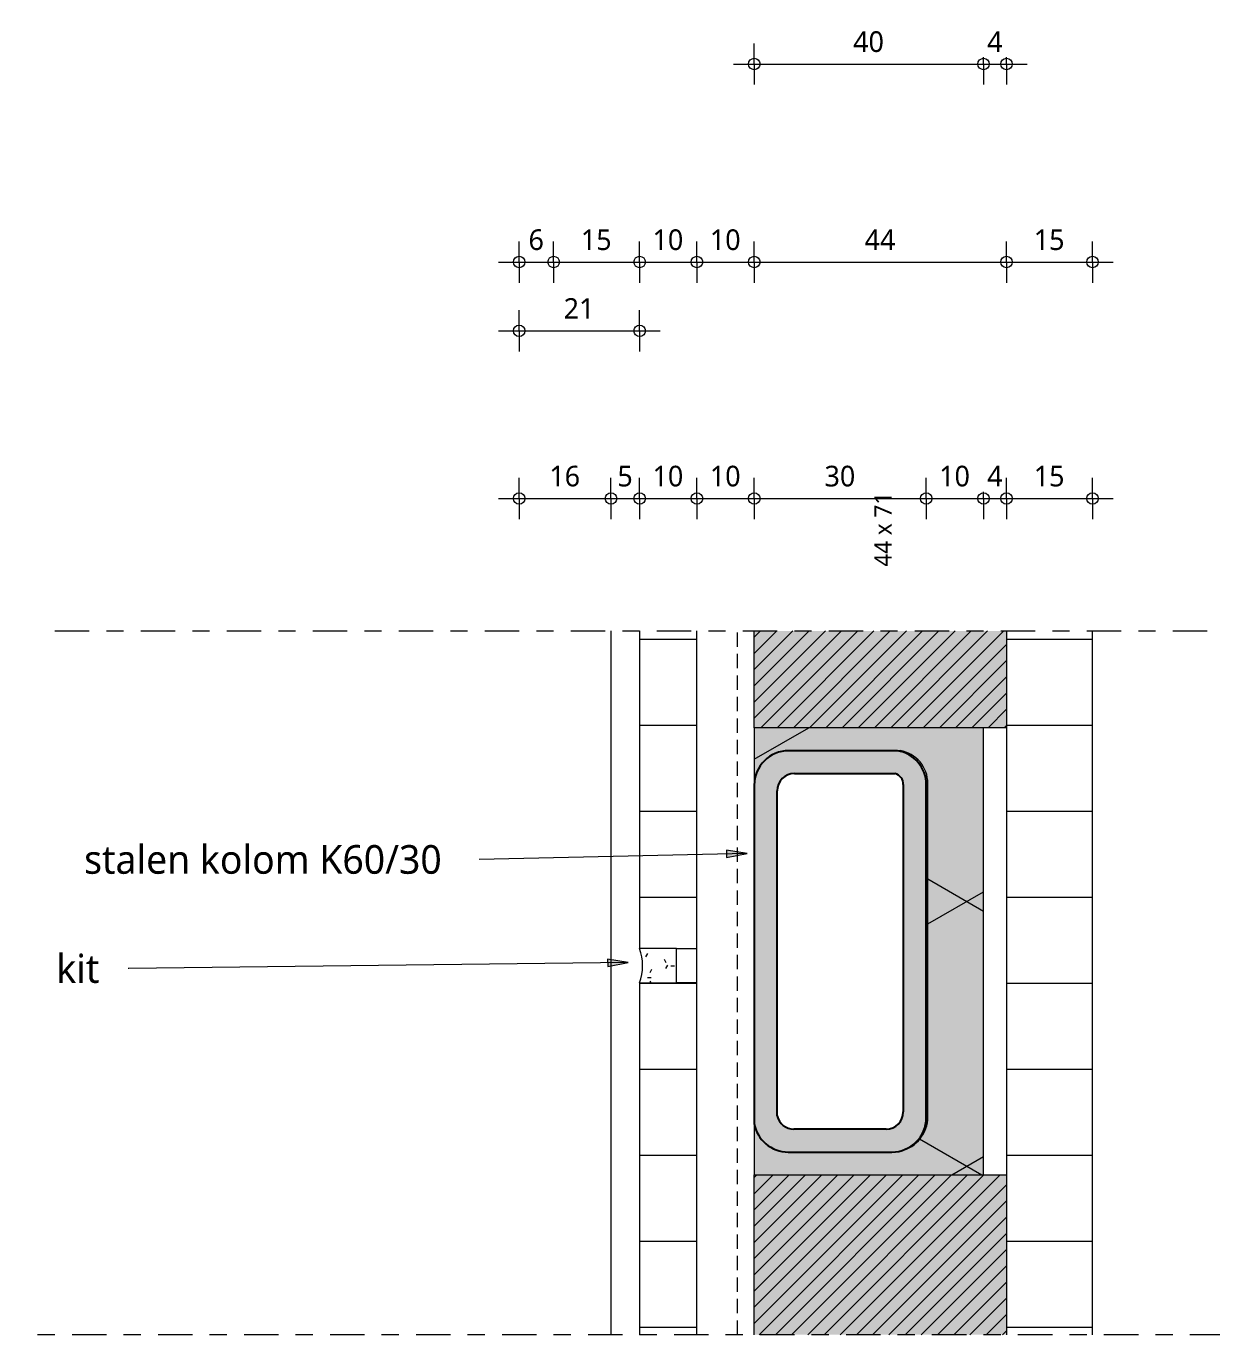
# Model space of a CAD drawing. Header units: millimetres. Extents: x 2457 to 4349, y 3067 to 7524.
# Drawn here: x 2555.9 to 2762.8, y 5143.7 to 5371.9 of the extents above; entities that cross this region are included whole.
import ezdxf

# ---------------------------------------------------------------- set-up
doc = ezdxf.new("R2010")
doc.units = ezdxf.units.MM
doc.linetypes.add('MV_center', pattern=[15, 6, -3, 3, -3])
doc.linetypes.add('MV_hidden', pattern=[3.75, 2.5, -1.25])
for name, color, linetype, lineweight in [('A-ANNO-DIMS', 211, 'Continuous', 13), ('A-ANNO-DIMS-2', 211, 'Continuous', 13), ('A-ANNO-NOTE', 131, 'Continuous', 18), ('A-DETL', 90, 'Continuous', 13), ('A-DETL-GENF', 92, 'Continuous', 18), ('A-DETL-MEDM', 33, 'Continuous', 25), ('G-ANNO-TEXT', 231, 'Continuous', 13)]:
    doc.layers.add(name, color=color, linetype=linetype, lineweight=lineweight)
doc.styles.add('Segoe UI', font='segoeui.ttf', dxfattribs={"height": 3})
doc.styles.add('Segoe UI_1', font='segoeui.ttf', dxfattribs={"height": 3.6})
doc.styles.add('Segoe UI_3', font='segoeui.ttf', dxfattribs={"height": 5})
doc.dimstyles.new('1_8_mm', dxfattribs={"dimscale": 304.8, "dimtxt": 3.77051, "dimasz": 0.006562, "dimexe": 0.011811, "dimexo": 0.0625, "dimgap": 0.003281, "dimtad": 1, "dimdec": 0, "dimzin": 0, "dimdsep": 46, "dimtxsty": 'Segoe UI_1', "dimblk1": 'DOTBLANK', "dimblk2": 'DOTBLANK', "dimsah": 1, "dimcen": 0.09, "dimdle": 0.011811, "dimazin": 0, "dimtfac": 1, "dimtdec": 4, "dimtix": 1, "dimtmove": 0, "dimatfit": 3, "dimfxl": 0.011811, "dimfxlon": 1, "dimtvp": 1, "dimtfill": 1, "dimtolj": 1, "dimtzin": 0, "dimarcsym": 2})
doc.dimstyles.new('1_8_mm_3', dxfattribs={"dimscale": 304.8, "dimtxt": 3.77051, "dimasz": 0.006562, "dimexe": 0.011811, "dimexo": 0.0625, "dimgap": 0.003281, "dimtad": 1, "dimdec": 0, "dimzin": 0, "dimdsep": 46, "dimtxsty": 'Segoe UI_1', "dimblk1": 'DOTBLANK', "dimblk2": 'DOTBLANK', "dimsah": 1, "dimcen": 0.09, "dimdle": 0.011811, "dimazin": 0, "dimtfac": 1, "dimtdec": 4, "dimtix": 1, "dimtmove": 0, "dimatfit": 3, "dimfxl": 0.011811, "dimfxlon": 1, "dimtvp": 1, "dimtfill": 1, "dimtolj": 1, "dimtzin": 0, "dimarcsym": 2})
pattern_1 = [(90, (0, 0), (-15, 9e-16), [])]

# ---------------------------------------------------------------- blocks, each defined once
blk = doc.blocks.new('00 plaatmateriaal1 - d_15 mm-3252142-Details Strandbaak Strandhuis 2_0')
at = {"layer": 'A-DETL-GENF', "lineweight": 13}
h = blk.add_hatch(dxfattribs=at)
h.set_pattern_fill('FP_2', color=256, style=0, pattern_type=2)
h.set_pattern_definition(pattern_1)
h.paths.add_polyline_path([(13.62, -15), (136.38, -15), (136.38, 0), (13.62, 0)])
at = {"layer": 'A-DETL-MEDM', "lineweight": 18}
for p, q in [((119.5, 0), (41.5, 0)), ((13.62, -15), (136.38, -15))]:
    blk.add_line(p, q, dxfattribs=at)
blk = doc.blocks.new('00 plaatmateriaal1 - d_10 mm-3252143-Details Strandbaak Strandhuis 2_0')
at = {"layer": 'A-DETL-GENF', "lineweight": 13}
h = blk.add_hatch(dxfattribs=at)
h.set_pattern_fill('FP_1', color=256, style=0, pattern_type=2)
h.set_pattern_definition([(270, (0, 0), (-15, -9e-16), [])])
h.paths.add_polyline_path([(13.62, 10), (13.62, 0), (75, 0), (75, 10), (56.4, 10)])
at = {"layer": 'A-DETL-MEDM', "lineweight": 18}
for p, q in [((75, 10), (13.62, 10)), ((75, 0), (75, 3.55)), ((13.62, 0), (75, 0))]:
    blk.add_line(p, q, dxfattribs=at)
blk = doc.blocks.new('42_isolatie - Type 1-3252141-Details Strandbaak Strandhuis 2_0')
at = {"layer": 'A-DETL-GENF'}
blk.add_hatch(color=256, dxfattribs=at).paths.add_polyline_path([(108.78, -16.8), (108.78, -0.8), (30.78, -0.8), (30.78, -40.8), (40.78, -40.8), (39.23, -40.6), (37.78, -40), (36.54, -39.04), (35.58, -37.8), (34.98, -36.35), (34.78, -34.8), (34.78, -15.36), (35.17, -14.04), (35.86, -12.84), (36.82, -11.85), (37.89, -11.14), (39.16, -10.68), (40.5, -10.52), (98.64, -10.52), (100.23, -10.73), (101.78, -11.4), (103.02, -12.37), (103.97, -13.63), (104.57, -15.11), (104.78, -16.8), (104.78, -34.88), (104.61, -36.29), (104.12, -37.6), (103.36, -38.76), (102.33, -39.72), (101.12, -40.41), (99.78, -40.8), (108.78, -40.8), (108.78, -17.02)])
at = {"layer": 'A-DETL-GENF', "lineweight": 13}
h = blk.add_hatch(dxfattribs=at)
h.set_pattern_fill('FP_7', color=256, style=0, pattern_type=2)
h.set_pattern_definition([(300, (0, 0), (-34.641, -20), []), (240, (0, 0), (-34.641, 20), [])])
h.paths.add_polyline_path([(108.78, -16.8), (108.78, -0.8), (30.78, -0.8), (30.78, -40.8), (40.78, -40.8), (39.23, -40.6), (37.78, -40), (36.54, -39.04), (35.58, -37.8), (34.98, -36.35), (34.78, -34.8), (34.78, -15.36), (35.17, -14.04), (35.86, -12.84), (36.82, -11.85), (37.89, -11.14), (39.16, -10.68), (40.5, -10.52), (98.64, -10.52), (100.23, -10.73), (101.78, -11.4), (103.02, -12.37), (103.97, -13.63), (104.57, -15.11), (104.78, -16.8), (104.78, -34.88), (104.61, -36.29), (104.12, -37.6), (103.36, -38.76), (102.33, -39.72), (101.12, -40.41), (99.78, -40.8), (108.78, -40.8), (108.78, -17.02)])
at = {"layer": 'A-DETL-GENF'}
for p, q in [((108.78, -0.8), (30.78, -0.8)), ((108.78, -0.8), (30.78, -0.8)), ((30.78, -40.8), (40.78, -40.8)), ((30.78, -40.8), (40.78, -40.8)), ((99.78, -40.8), (108.78, -40.8)), ((99.78, -40.8), (108.78, -40.8))]:
    blk.add_line(p, q, dxfattribs=at)
blk = doc.blocks.new('00 plaatmateriaal1 - d_10 mm-3252145-Details Strandbaak Strandhuis 2_0')
at = {"layer": 'A-DETL-GENF', "lineweight": 13}
h = blk.add_hatch(dxfattribs=at)
h.set_pattern_fill('FP_2', color=256, style=0, pattern_type=2)
h.set_pattern_definition(pattern_1)
h.paths.add_polyline_path([(75, -9.53), (75, 0), (19.62, 0), (19.62, -10), (75, -10)])
at = {"layer": 'A-DETL-MEDM', "lineweight": 18}
for p, q in [((75, 0), (19.62, 0)), ((75, -3.55), (75, 0)), ((19.62, -10), (75, -10))]:
    blk.add_line(p, q, dxfattribs=at)
blk = doc.blocks.new('00 hout_rechthoekig_sls - Vuren 44x71-V46-Details Strandbaak Strandhuis 2_0')
at = {"layer": 'A-DETL-GENF', "lineweight": 13}
blk.add_hatch(color=256, dxfattribs=at).paths.add_polyline_path([(71, 0), (54.12, 0), (54.12, -44), (71, -44), (71, -37.03)])
at = {"layer": 'A-DETL-MEDM', "lineweight": 13}
h = blk.add_hatch(dxfattribs=at)
h.set_pattern_fill('FP_54', color=256, style=0, pattern_type=2)
h.set_pattern_definition([(135, (5320.56, -2726.946), (-1.41421356, -1.41421356), [])])
h.paths.add_polyline_path([(71, 0), (54.12, 0), (54.12, -44), (71, -44), (71, -37.03)])
at = {"layer": 'A-DETL-MEDM', "lineweight": 18}
for p, q in [((54.12, 0), (71, 0)), ((71, 0), (71, -44)), ((71, 0), (71, -44)), ((71, 0), (71, -44)), ((71, -44), (54.12, -44)), ((71, -44), (54.12, -44))]:
    blk.add_line(p, q, dxfattribs=at)
blk = doc.blocks.new('00 hout_rechthoekig_sls - Vuren 44x71-V47-Details Strandbaak Strandhuis 2_0')
at = {"layer": 'A-DETL-GENF', "lineweight": 13}
blk.add_hatch(color=256, dxfattribs=at).paths.add_polyline_path([(27.88, -44), (27.88, 0), (0, 0), (0, -44), (5.1, -44)])
at = {"layer": 'A-DETL-MEDM', "lineweight": 13}
h = blk.add_hatch(dxfattribs=at)
h.set_pattern_fill('FP_55', color=256, style=0, pattern_type=2)
h.set_pattern_definition([(135, (5171.56, -2726.946), (-1.41421356, -1.41421356), [])])
h.paths.add_polyline_path([(27.88, -44), (27.88, 0), (0, 0), (0, -44), (5.1, -44)])
at = {"layer": 'A-DETL-MEDM', "lineweight": 18}
for p, q in [((0, 0), (27.88, 0)), ((0, -44), (0, 0)), ((27.88, -44), (0, -44)), ((27.88, -44), (0, -44))]:
    blk.add_line(p, q, dxfattribs=at)
blk = doc.blocks.new('NLRS_00_DI_maskeer - Type 1-V48-Details Strandbaak Strandhuis 2_0')
at = {"layer": 'A-DETL-GENF', "linetype": 'MV_center'}
blk.add_line((-100, 0), (179, 0), dxfattribs=at)
blk = doc.blocks.new('NLRS_00_DI_maskeer - Type 1-V49-Details Strandbaak Strandhuis 2_0')
at = {"layer": 'A-DETL-GENF', "linetype": 'MV_center'}
blk.add_line((184, 0), (-100, 0), dxfattribs=at)
blk = doc.blocks.new('DIMBLOCK259-Details Strandbaak Strandhuis 2_0')
at = {"layer": 'A-ANNO-DIMS-2'}
for p, q in [((2641.95, 5330.78), (2641.95, 5334.38)), ((2647.95, 5330.78), (2647.95, 5334.38)), ((2638.35, 5330.78), (2647.95, 5330.78)), ((2641.95, 5330.78), (2641.95, 5327.18)), ((2647.95, 5330.78), (2647.95, 5327.18))]:
    blk.add_line(p, q, dxfattribs=at)
for centre in [(2641.95, 5330.78), (2647.95, 5330.78)]:
    blk.add_circle(centre, 1, dxfattribs=at)
at = {"layer": 'A-ANNO-DIMS-2', "color": 0, "insert": (2643.57, 5336.48), "char_height": 3.6, "width": 3.2906, "attachment_point": 1, "line_spacing_factor": 1.142579, "style": 'Segoe UI_1', "bg_fill": 3, "box_fill_scale": 1.25, "bg_fill_color": 9, "bg_fill_true_color": 13158600, "bg_fill_transparency": 0}
blk.add_mtext('6', dxfattribs=at)
blk = doc.blocks.new('_DotBlank')
at = {"color": 0, "linetype": 'ByBlock', "lineweight": -2}
blk.add_line((-0.5, 0), (-1, 0), dxfattribs=at)
blk.add_circle((0, 0), 0.5, dxfattribs=at)
blk = doc.blocks.new('DIMBLOCK260-Details Strandbaak Strandhuis 2_0')
at = {"layer": 'A-ANNO-DIMS-2'}
for p, q in [((2647.95, 5330.78), (2647.95, 5334.38)), ((2662.95, 5330.78), (2662.95, 5334.38)), ((2647.95, 5330.78), (2662.95, 5330.78)), ((2647.95, 5330.78), (2647.95, 5327.18)), ((2662.95, 5330.78), (2662.95, 5327.18))]:
    blk.add_line(p, q, dxfattribs=at)
for centre in [(2647.95, 5330.78), (2662.95, 5330.78)]:
    blk.add_circle(centre, 1, dxfattribs=at)
at = {"layer": 'A-ANNO-DIMS-2', "color": 0, "insert": (2652.7, 5336.48), "char_height": 3.6, "width": 6.5813, "attachment_point": 1, "line_spacing_factor": 1.142579, "style": 'Segoe UI_1', "bg_fill": 3, "box_fill_scale": 1.25, "bg_fill_color": 9, "bg_fill_true_color": 13158600, "bg_fill_transparency": 0}
blk.add_mtext('15', dxfattribs=at)
blk = doc.blocks.new('DIMBLOCK261-Details Strandbaak Strandhuis 2_0')
at = {"layer": 'A-ANNO-DIMS-2'}
for p, q in [((2662.95, 5330.78), (2662.95, 5334.38)), ((2672.95, 5330.78), (2672.95, 5334.38)), ((2662.95, 5330.78), (2672.95, 5330.78)), ((2662.95, 5330.78), (2662.95, 5327.18)), ((2672.95, 5330.78), (2672.95, 5327.18))]:
    blk.add_line(p, q, dxfattribs=at)
for centre in [(2662.95, 5330.78), (2672.95, 5330.78)]:
    blk.add_circle(centre, 1, dxfattribs=at)
at = {"layer": 'A-ANNO-DIMS-2', "color": 0, "insert": (2665.2, 5336.48), "char_height": 3.6, "width": 6.5813, "attachment_point": 1, "line_spacing_factor": 1.142579, "style": 'Segoe UI_1', "bg_fill": 3, "box_fill_scale": 1.25, "bg_fill_color": 9, "bg_fill_true_color": 13158600, "bg_fill_transparency": 0}
blk.add_mtext('10', dxfattribs=at)
blk = doc.blocks.new('DIMBLOCK262-Details Strandbaak Strandhuis 2_0')
at = {"layer": 'A-ANNO-DIMS-2'}
for p, q in [((2672.95, 5330.78), (2672.95, 5334.38)), ((2682.95, 5330.78), (2682.95, 5334.38)), ((2672.95, 5330.78), (2682.95, 5330.78)), ((2672.95, 5330.78), (2672.95, 5327.18)), ((2682.95, 5330.78), (2682.95, 5327.18))]:
    blk.add_line(p, q, dxfattribs=at)
for centre in [(2672.95, 5330.78), (2682.95, 5330.78)]:
    blk.add_circle(centre, 1, dxfattribs=at)
at = {"layer": 'A-ANNO-DIMS-2', "color": 0, "insert": (2675.2, 5336.48), "char_height": 3.6, "width": 6.5813, "attachment_point": 1, "line_spacing_factor": 1.142579, "style": 'Segoe UI_1', "bg_fill": 3, "box_fill_scale": 1.25, "bg_fill_color": 9, "bg_fill_true_color": 13158600, "bg_fill_transparency": 0}
blk.add_mtext('10', dxfattribs=at)
blk = doc.blocks.new('DIMBLOCK263-Details Strandbaak Strandhuis 2_0')
at = {"layer": 'A-ANNO-DIMS-2'}
for p, q in [((2682.95, 5330.78), (2682.95, 5334.38)), ((2726.95, 5330.78), (2726.95, 5334.38)), ((2682.95, 5330.78), (2726.95, 5330.78)), ((2682.95, 5330.78), (2682.95, 5327.18)), ((2726.95, 5330.78), (2726.95, 5327.18))]:
    blk.add_line(p, q, dxfattribs=at)
for centre in [(2682.95, 5330.78), (2726.95, 5330.78)]:
    blk.add_circle(centre, 1, dxfattribs=at)
at = {"layer": 'A-ANNO-DIMS-2', "color": 0, "insert": (2702.2, 5336.48), "char_height": 3.6, "width": 6.5813, "attachment_point": 1, "line_spacing_factor": 1.142579, "style": 'Segoe UI_1', "bg_fill": 3, "box_fill_scale": 1.25, "bg_fill_color": 9, "bg_fill_true_color": 13158600, "bg_fill_transparency": 0}
blk.add_mtext('44', dxfattribs=at)
blk = doc.blocks.new('DIMBLOCK264-Details Strandbaak Strandhuis 2_0')
at = {"layer": 'A-ANNO-DIMS-2'}
for p, q in [((2726.95, 5330.78), (2726.95, 5334.38)), ((2741.95, 5330.78), (2741.95, 5334.38)), ((2726.95, 5330.78), (2745.55, 5330.78)), ((2726.95, 5330.78), (2726.95, 5327.18)), ((2741.95, 5330.78), (2741.95, 5327.18))]:
    blk.add_line(p, q, dxfattribs=at)
for centre in [(2726.95, 5330.78), (2741.95, 5330.78)]:
    blk.add_circle(centre, 1, dxfattribs=at)
at = {"layer": 'A-ANNO-DIMS-2', "color": 0, "insert": (2731.7, 5336.48), "char_height": 3.6, "width": 6.5813, "attachment_point": 1, "line_spacing_factor": 1.142579, "style": 'Segoe UI_1', "bg_fill": 3, "box_fill_scale": 1.25, "bg_fill_color": 9, "bg_fill_true_color": 13158600, "bg_fill_transparency": 0}
blk.add_mtext('15', dxfattribs=at)
blk = doc.blocks.new('DIMBLOCK266-Details Strandbaak Strandhuis 2_0')
at = {"layer": 'A-ANNO-DIMS-2'}
for p, q in [((2641.95, 5318.78), (2641.95, 5322.38)), ((2662.95, 5318.78), (2662.95, 5322.38)), ((2638.35, 5318.78), (2666.55, 5318.78)), ((2641.95, 5318.78), (2641.95, 5315.18)), ((2662.95, 5318.78), (2662.95, 5315.18))]:
    blk.add_line(p, q, dxfattribs=at)
for centre in [(2641.95, 5318.78), (2662.95, 5318.78)]:
    blk.add_circle(centre, 1, dxfattribs=at)
at = {"layer": 'A-ANNO-DIMS-2', "color": 0, "insert": (2649.7, 5324.48), "char_height": 3.6, "width": 6.5813, "attachment_point": 1, "line_spacing_factor": 1.142579, "style": 'Segoe UI_1', "bg_fill": 3, "box_fill_scale": 1.25, "bg_fill_color": 9, "bg_fill_true_color": 13158600, "bg_fill_transparency": 0}
blk.add_mtext('21', dxfattribs=at)
blk = doc.blocks.new('DIMBLOCK280-Details Strandbaak Strandhuis 2_0')
at = {"layer": 'A-ANNO-DIMS-2'}
for p, q in [((2641.95, 5289.55), (2641.95, 5293.15)), ((2657.95, 5289.55), (2657.95, 5293.15)), ((2638.35, 5289.55), (2657.95, 5289.55)), ((2641.95, 5289.55), (2641.95, 5285.95)), ((2657.95, 5289.55), (2657.95, 5285.95))]:
    blk.add_line(p, q, dxfattribs=at)
for centre in [(2641.95, 5289.55), (2657.95, 5289.55)]:
    blk.add_circle(centre, 1, dxfattribs=at)
at = {"layer": 'A-ANNO-DIMS-2', "color": 0, "insert": (2647.2, 5295.25), "char_height": 3.6, "width": 6.5813, "attachment_point": 1, "line_spacing_factor": 1.142579, "style": 'Segoe UI_1', "bg_fill": 3, "box_fill_scale": 1.25, "bg_fill_color": 9, "bg_fill_true_color": 13158600, "bg_fill_transparency": 0}
blk.add_mtext('16', dxfattribs=at)
blk = doc.blocks.new('DIMBLOCK281-Details Strandbaak Strandhuis 2_0')
at = {"layer": 'A-ANNO-DIMS-2'}
for p, q in [((2657.95, 5289.55), (2657.95, 5293.15)), ((2662.95, 5289.55), (2662.95, 5293.15)), ((2657.95, 5289.55), (2662.95, 5289.55)), ((2657.95, 5289.55), (2657.95, 5285.95)), ((2662.95, 5289.55), (2662.95, 5285.95))]:
    blk.add_line(p, q, dxfattribs=at)
for centre in [(2657.95, 5289.55), (2662.95, 5289.55)]:
    blk.add_circle(centre, 1, dxfattribs=at)
at = {"layer": 'A-ANNO-DIMS-2', "color": 0, "insert": (2659.07, 5295.25), "char_height": 3.6, "width": 3.2906, "attachment_point": 1, "line_spacing_factor": 1.142579, "style": 'Segoe UI_1', "bg_fill": 3, "box_fill_scale": 1.25, "bg_fill_color": 9, "bg_fill_true_color": 13158600, "bg_fill_transparency": 0}
blk.add_mtext('5', dxfattribs=at)
blk = doc.blocks.new('DIMBLOCK282-Details Strandbaak Strandhuis 2_0')
at = {"layer": 'A-ANNO-DIMS-2'}
for p, q in [((2662.95, 5289.55), (2662.95, 5293.15)), ((2672.95, 5289.55), (2672.95, 5293.15)), ((2662.95, 5289.55), (2672.95, 5289.55)), ((2662.95, 5289.55), (2662.95, 5285.95)), ((2672.95, 5289.55), (2672.95, 5285.95))]:
    blk.add_line(p, q, dxfattribs=at)
for centre in [(2662.95, 5289.55), (2672.95, 5289.55)]:
    blk.add_circle(centre, 1, dxfattribs=at)
at = {"layer": 'A-ANNO-DIMS-2', "color": 0, "insert": (2665.2, 5295.25), "char_height": 3.6, "width": 6.5813, "attachment_point": 1, "line_spacing_factor": 1.142579, "style": 'Segoe UI_1', "bg_fill": 3, "box_fill_scale": 1.25, "bg_fill_color": 9, "bg_fill_true_color": 13158600, "bg_fill_transparency": 0}
blk.add_mtext('10', dxfattribs=at)
blk = doc.blocks.new('DIMBLOCK283-Details Strandbaak Strandhuis 2_0')
at = {"layer": 'A-ANNO-DIMS-2'}
for p, q in [((2672.95, 5289.55), (2672.95, 5293.15)), ((2682.95, 5289.55), (2682.95, 5293.15)), ((2672.95, 5289.55), (2682.95, 5289.55)), ((2672.95, 5289.55), (2672.95, 5285.95)), ((2682.95, 5289.55), (2682.95, 5285.95))]:
    blk.add_line(p, q, dxfattribs=at)
for centre in [(2672.95, 5289.55), (2682.95, 5289.55)]:
    blk.add_circle(centre, 1, dxfattribs=at)
at = {"layer": 'A-ANNO-DIMS-2', "color": 0, "insert": (2675.2, 5295.25), "char_height": 3.6, "width": 6.5813, "attachment_point": 1, "line_spacing_factor": 1.142579, "style": 'Segoe UI_1', "bg_fill": 3, "box_fill_scale": 1.25, "bg_fill_color": 9, "bg_fill_true_color": 13158600, "bg_fill_transparency": 0}
blk.add_mtext('10', dxfattribs=at)
blk = doc.blocks.new('DIMBLOCK284-Details Strandbaak Strandhuis 2_0')
at = {"layer": 'A-ANNO-DIMS-2'}
for p, q in [((2682.95, 5289.55), (2682.95, 5293.15)), ((2712.95, 5289.55), (2712.95, 5293.15)), ((2682.95, 5289.55), (2712.95, 5289.55)), ((2682.95, 5289.55), (2682.95, 5285.95)), ((2712.95, 5289.55), (2712.95, 5285.95))]:
    blk.add_line(p, q, dxfattribs=at)
for centre in [(2682.95, 5289.55), (2712.95, 5289.55)]:
    blk.add_circle(centre, 1, dxfattribs=at)
at = {"layer": 'A-ANNO-DIMS-2', "color": 0, "insert": (2695.2, 5295.25), "char_height": 3.6, "width": 6.5813, "attachment_point": 1, "line_spacing_factor": 1.142579, "style": 'Segoe UI_1', "bg_fill": 3, "box_fill_scale": 1.25, "bg_fill_color": 9, "bg_fill_true_color": 13158600, "bg_fill_transparency": 0}
blk.add_mtext('30', dxfattribs=at)
blk = doc.blocks.new('DIMBLOCK285-Details Strandbaak Strandhuis 2_0')
at = {"layer": 'A-ANNO-DIMS-2'}
for p, q in [((2712.95, 5289.55), (2712.95, 5293.15)), ((2722.95, 5289.55), (2722.95, 5293.15)), ((2712.95, 5289.55), (2722.95, 5289.55)), ((2712.95, 5289.55), (2712.95, 5285.95)), ((2722.95, 5289.55), (2722.95, 5285.95))]:
    blk.add_line(p, q, dxfattribs=at)
for centre in [(2712.95, 5289.55), (2722.95, 5289.55)]:
    blk.add_circle(centre, 1, dxfattribs=at)
at = {"layer": 'A-ANNO-DIMS-2', "color": 0, "insert": (2715.2, 5295.25), "char_height": 3.6, "width": 6.5813, "attachment_point": 1, "line_spacing_factor": 1.142579, "style": 'Segoe UI_1', "bg_fill": 3, "box_fill_scale": 1.25, "bg_fill_color": 9, "bg_fill_true_color": 13158600, "bg_fill_transparency": 0}
blk.add_mtext('10', dxfattribs=at)
blk = doc.blocks.new('DIMBLOCK286-Details Strandbaak Strandhuis 2_0')
at = {"layer": 'A-ANNO-DIMS-2'}
for p, q in [((2722.95, 5289.55), (2722.95, 5293.15)), ((2726.95, 5289.55), (2726.95, 5293.15)), ((2722.95, 5289.55), (2726.95, 5289.55)), ((2722.95, 5289.55), (2722.95, 5285.95)), ((2726.95, 5289.55), (2726.95, 5285.95))]:
    blk.add_line(p, q, dxfattribs=at)
for centre in [(2722.95, 5289.55), (2726.95, 5289.55)]:
    blk.add_circle(centre, 1, dxfattribs=at)
at = {"layer": 'A-ANNO-DIMS-2', "color": 0, "insert": (2723.57, 5295.25), "char_height": 3.6, "width": 3.2906, "attachment_point": 1, "line_spacing_factor": 1.142579, "style": 'Segoe UI_1', "bg_fill": 3, "box_fill_scale": 1.25, "bg_fill_color": 9, "bg_fill_true_color": 13158600, "bg_fill_transparency": 0}
blk.add_mtext('4', dxfattribs=at)
blk = doc.blocks.new('DIMBLOCK287-Details Strandbaak Strandhuis 2_0')
at = {"layer": 'A-ANNO-DIMS-2'}
for p, q in [((2726.95, 5289.55), (2726.95, 5293.15)), ((2741.95, 5289.55), (2741.95, 5293.15)), ((2726.95, 5289.55), (2745.55, 5289.55)), ((2726.95, 5289.55), (2726.95, 5285.95)), ((2741.95, 5289.55), (2741.95, 5285.95))]:
    blk.add_line(p, q, dxfattribs=at)
for centre in [(2726.95, 5289.55), (2741.95, 5289.55)]:
    blk.add_circle(centre, 1, dxfattribs=at)
at = {"layer": 'A-ANNO-DIMS-2', "color": 0, "insert": (2731.7, 5295.25), "char_height": 3.6, "width": 6.5813, "attachment_point": 1, "line_spacing_factor": 1.142579, "style": 'Segoe UI_1', "bg_fill": 3, "box_fill_scale": 1.25, "bg_fill_color": 9, "bg_fill_true_color": 13158600, "bg_fill_transparency": 0}
blk.add_mtext('15', dxfattribs=at)
blk = doc.blocks.new('DIMBLOCK296-Details Strandbaak Strandhuis 2_0')
at = {"layer": 'A-ANNO-DIMS-2'}
for p, q in [((2682.95, 5365.32), (2682.95, 5368.92)), ((2722.95, 5365.32), (2722.95, 5368.92)), ((2679.35, 5365.32), (2722.95, 5365.32)), ((2682.95, 5365.32), (2682.95, 5361.72)), ((2722.95, 5365.32), (2722.95, 5361.72))]:
    blk.add_line(p, q, dxfattribs=at)
for centre in [(2682.95, 5365.32), (2722.95, 5365.32)]:
    blk.add_circle(centre, 1, dxfattribs=at)
at = {"layer": 'A-ANNO-DIMS-2', "color": 0, "insert": (2700.2, 5371.02), "char_height": 3.6, "width": 6.5813, "attachment_point": 1, "line_spacing_factor": 1.142579, "style": 'Segoe UI_1', "bg_fill": 3, "box_fill_scale": 1.25, "bg_fill_color": 9, "bg_fill_true_color": 13158600, "bg_fill_transparency": 0}
blk.add_mtext('40', dxfattribs=at)
blk = doc.blocks.new('DIMBLOCK297-Details Strandbaak Strandhuis 2_0')
at = {"layer": 'A-ANNO-DIMS-2'}
for p, q in [((2722.95, 5365.32), (2722.95, 5368.92)), ((2726.95, 5365.32), (2726.95, 5368.92)), ((2722.95, 5365.32), (2730.55, 5365.32)), ((2722.95, 5365.32), (2722.95, 5361.72)), ((2726.95, 5365.32), (2726.95, 5361.72))]:
    blk.add_line(p, q, dxfattribs=at)
for centre in [(2722.95, 5365.32), (2726.95, 5365.32)]:
    blk.add_circle(centre, 1, dxfattribs=at)
at = {"layer": 'A-ANNO-DIMS-2', "color": 0, "insert": (2723.57, 5371.02), "char_height": 3.6, "width": 3.2906, "attachment_point": 1, "line_spacing_factor": 1.142579, "style": 'Segoe UI_1', "bg_fill": 3, "box_fill_scale": 1.25, "bg_fill_color": 9, "bg_fill_true_color": 13158600, "bg_fill_transparency": 0}
blk.add_mtext('4', dxfattribs=at)

msp = doc.modelspace()

# ---------------------------------------------------------------- hatches: boundary and pattern name
at = {"layer": 'A-DETL-GENF'}
h = msp.add_hatch(color=7, dxfattribs=at)
h.paths.add_polyline_path([(2706.95, 5175.56), (2708.5, 5175.76), (2709.95, 5176.36), (2711.19, 5177.32), (2712.14, 5178.56), (2712.74, 5180.01), (2712.95, 5181.56), (2712.95, 5239.64), (2712.78, 5241.03), (2712.3, 5242.35), (2711.53, 5243.52), (2710.51, 5244.47), (2709.29, 5245.17), (2707.95, 5245.56), (2688.95, 5245.56), (2687.39, 5245.36), (2685.95, 5244.76), (2684.7, 5243.8), (2683.75, 5242.56), (2683.15, 5241.11), (2682.95, 5239.56), (2682.95, 5180.56), (2683.34, 5179.22), (2684.03, 5178), (2684.99, 5176.98), (2686.16, 5176.2), (2687.47, 5175.72), (2688.86, 5175.56), (2689.92, 5175.56)])
h.paths.add_polyline_path([(2689.86, 5179.56), (2689.2, 5179.63), (2688.57, 5179.85), (2688.01, 5180.2), (2687.53, 5180.67), (2687.17, 5181.23), (2686.95, 5181.86), (2686.95, 5238.56), (2687.05, 5239.34), (2687.35, 5240.06), (2687.82, 5240.68), (2688.45, 5241.16), (2689.17, 5241.46), (2689.95, 5241.56), (2707.52, 5241.56), (2707.99, 5241.35), (2708.38, 5241.03), (2708.69, 5240.62), (2708.88, 5240.15), (2708.95, 5239.64), (2708.95, 5182.56), (2708.84, 5181.78), (2708.54, 5181.06), (2708.07, 5180.44), (2707.45, 5179.96), (2706.72, 5179.66), (2705.95, 5179.56), (2689.92, 5179.56)])
at = {"layer": 'A-DETL-GENF', "lineweight": 13}
h = msp.add_hatch(dxfattribs=at)
h.set_pattern_fill('FP_6', color=254, style=0, pattern_type=2)
h.set_pattern_definition([(0, (0, 0), (8.128, 2.032), [0.67056, -5.425, 0.67056, -5.425, -32.512]), (0, (0, 0), (8.128, 2.032), [-12.192, 0.67056, -11.521, 0.67056, -5.425, -14.224]), (0, (0, 0), (8.128, 2.032), [-30.48, 0.67056, -3.393, 0.67056, -9.489]), (120, (3.048, 1.016), (-5.8237636, 6.0230545), [0.67056, -5.425, 0.67056, -5.425, -32.512]), (120, (3.048, 1.016), (-5.8237636, 6.0230545), [-12.192, 0.67056, -11.521, 0.67056, -5.425, -14.224]), (120, (3.048, 1.016), (-5.8237636, 6.0230545), [-30.48, 0.67056, -3.393, 0.67056, -9.489]), (240, (4.064, 5.08), (-2.3042364, -8.0550545), [0.67056, -5.425, 0.67056, -5.425, -32.512]), (240, (4.064, 5.08), (-2.3042364, -8.0550545), [-12.192, 0.67056, -11.521, 0.67056, -5.425, -14.224]), (240, (4.064, 5.08), (-2.3042364, -8.0550545), [-30.48, 0.67056, -3.393, 0.67056, -9.489])])
h.paths.add_polyline_path([(2669.39, 5205.06), (2669.39, 5211.06), (2662.95, 5211.06), (2663.42, 5209.08), (2663.42, 5207.04), (2662.95, 5205.06)])
at = {"layer": 'G-ANNO-TEXT'}
for points in [[(2681.69, 5227.64), (2678.08, 5228.2), (2678.11, 5226.93)], [(2660.97, 5208.62), (2657.36, 5209.21), (2657.38, 5207.94)]]:
    msp.add_hatch(color=7, dxfattribs=at).paths.add_polyline_path(points)

# ---------------------------------------------------------------- linework, layer by layer
at = {"layer": 'A-DETL'}
msp.add_line((2657.95, 5266.44), (2657.95, 5143.68), dxfattribs=at)
at = {"layer": 'A-DETL', "linetype": 'MV_hidden', "lineweight": 18}
msp.add_line((2680.01, 5143.68), (2680.01, 5266.44), dxfattribs=at)
at = {"layer": 'A-DETL', "lineweight": 18}
for p, q in [((2708.39, 5245.56), (2707.95, 5245.56)), ((2713.23, 5181.7), (2713.23, 5239.84)), ((2669.39, 5211.06), (2662.95, 5211.06)), ((2669.39, 5205.06), (2669.39, 5211.06)), ((2672.95, 5205.06), (2672.95, 5211.06)), ((2662.95, 5205.06), (2669.39, 5205.06)), ((2706.95, 5175.56), (2707.09, 5175.56))]:
    msp.add_line(p, q, dxfattribs=at)
for centre, radius, start, end in [((2707.42, 5239.84), 5.81, 0, 80.4023), ((2707.09, 5181.7), 6.14, 283.3243, 0), ((2688.89, 5181.59), 6.03, 269.7596, 270)]:
    msp.add_arc(centre, radius, start, end, dxfattribs=at)
at = {"layer": 'A-DETL'}
msp.add_arc((2654.76, 5208.06), 8.72, 339.8663, 20.1337, dxfattribs=at)
at = {"layer": 'A-DETL-MEDM'}
for p, q in [((2707.95, 5245.56), (2688.95, 5245.56)), ((2689.95, 5241.56), (2707.52, 5241.56)), ((2682.95, 5239.56), (2682.95, 5180.56)), ((2686.95, 5181.86), (2686.95, 5238.56)), ((2708.95, 5239.64), (2708.95, 5182.56)), ((2712.95, 5181.56), (2712.95, 5239.64)), ((2705.95, 5179.56), (2689.86, 5179.56)), ((2688.86, 5175.56), (2706.95, 5175.56))]:
    msp.add_line(p, q, dxfattribs=at)
for centre, radius, start, end in [((2688.95, 5239.56), 6, 90, 180), ((2706.95, 5239.64), 6, 0, 80.4059), ((2689.95, 5238.56), 3, 90, 180), ((2706.95, 5239.64), 2, 0, 73.3434), ((2689.86, 5182.56), 3, 193.584, 270), ((2705.95, 5182.56), 3, 270, 360), ((2706.95, 5181.56), 6, 270, 0), ((2688.86, 5181.56), 6, 189.5941, 270)]:
    msp.add_arc(centre, radius, start, end, dxfattribs=at)
at = {"layer": 'G-ANNO-TEXT', "color": 250}
for p, q in [((2681.69, 5227.64), (2634.96, 5226.59)), ((2681.69, 5227.64), (2678.08, 5228.2)), ((2678.08, 5228.2), (2678.11, 5226.93)), ((2678.11, 5226.93), (2681.69, 5227.64)), ((2660.97, 5208.62), (2573.88, 5207.56)), ((2660.97, 5208.62), (2657.36, 5209.21)), ((2657.36, 5209.21), (2657.38, 5207.94)), ((2657.38, 5207.94), (2660.97, 5208.62)), ((2573.88, 5207.56), (2573.74, 5207.56))]:
    msp.add_line(p, q, dxfattribs=at)

# ---------------------------------------------------------------- block references
at = {"layer": 'A-DETL-GENF', "linetype": 'MV_center'}
for name, p in [('NLRS_00_DI_maskeer - Type 1-V48-Details Strandbaak Strandhuis 2_0', (2660.95, 5266.44)), ('NLRS_00_DI_maskeer - Type 1-V49-Details Strandbaak Strandhuis 2_0', (2655.95, 5143.68))]:
    msp.add_blockref(name, p, dxfattribs=at)
at = {"layer": 'A-DETL-GENF', "rotation": 269.9999999999997}
msp.add_blockref('42_isolatie - Type 1-3252141-Details Strandbaak Strandhuis 2_0', (2723.75, 5280.34), dxfattribs=at)
at = {"layer": 'A-DETL-MEDM', "lineweight": 18}
for name, p, rotation in [('00 plaatmateriaal1 - d_10 mm-3252145-Details Strandbaak Strandhuis 2_0', (2672.95, 5286.06), 270.000000000001), ('00 plaatmateriaal1 - d_15 mm-3252142-Details Strandbaak Strandhuis 2_0', (2726.95, 5130.06), 90.00000000000014), ('00 plaatmateriaal1 - d_10 mm-3252143-Details Strandbaak Strandhuis 2_0', (2672.95, 5130.06), 89.99999999999896)]:
    msp.add_blockref(name, p, dxfattribs=dict(at, rotation=rotation))
at = {"layer": 'A-DETL-MEDM', "lineweight": 13, "rotation": 269.9999999999993}
for name, p in [('00 hout_rechthoekig_sls - Vuren 44x71-V46-Details Strandbaak Strandhuis 2_0', (2726.95, 5320.56)), ('00 hout_rechthoekig_sls - Vuren 44x71-V47-Details Strandbaak Strandhuis 2_0', (2726.95, 5171.56))]:
    msp.add_blockref(name, p, dxfattribs=at)

# ---------------------------------------------------------------- texts
at = {"layer": 'A-ANNO-NOTE', "lineweight": 13, "insert": (2703.89, 5277.66), "char_height": 3, "width": 16.1941, "attachment_point": 1, "rotation": 90, "style": 'Segoe UI'}
msp.add_mtext('44 x 71', dxfattribs=at)
at = {"layer": 'G-ANNO-TEXT', "color": 7, "char_height": 5, "attachment_point": 1, "style": 'Segoe UI_3'}
for s, insert, width in [('stalen kolom K60/30', (2566.06, 5229.09), 77.443), ('kit', (2561.2, 5210.06), 9.1392)]:
    msp.add_mtext(s, dxfattribs=dict(at, insert=insert, width=width))

# ---------------------------------------------------------------- dimensions: what is measured, and where the dimension line sits
at = {"layer": 'A-ANNO-DIMS'}
for base, p1, p2, dimstyle, override, picture, middle in [((2722.95, 5365.32), (2682.95, 5368.92), (2722.95, 5368.92), '1_8_mm_3', {"dimpost": '<>', "dimfxl": 40}, 'DIMBLOCK296-Details Strandbaak Strandhuis 2_0', (2702.95, 5368.18)), ((2647.95, 5330.78), (2641.95, 5334.38), (2647.95, 5334.38), '1_8_mm', {"dimpost": '<>', "dimfxl": 6}, 'DIMBLOCK259-Details Strandbaak Strandhuis 2_0', (2644.95, 5333.64)), ((2662.95, 5318.78), (2641.95, 5322.38), (2662.95, 5322.38), '1_8_mm', {"dimpost": '<>', "dimfxl": 21}, 'DIMBLOCK266-Details Strandbaak Strandhuis 2_0', (2652.45, 5321.62)), ((2657.95, 5289.55), (2641.95, 5293.15), (2657.95, 5285.95), '1_8_mm_3', {"dimpost": '<>', "dimfxl": 17.54537}, 'DIMBLOCK280-Details Strandbaak Strandhuis 2_0', (2649.95, 5292.42))]:
    dim = msp.add_linear_dim(base=base, p1=p1, p2=p2, dimstyle=dimstyle, override=override, dxfattribs=at)
    dim.commit()
    dim.dimension.update_dxf_attribs({"geometry": picture, "text_midpoint": middle})

# ---------------------------------------------------------------- next in the draw order: dimensions: what is measured, and where the dimension line sits
for base, p1, p2, dimstyle, override, picture, middle in [((2726.95, 5365.32), (2722.95, 5368.92), (2726.95, 5368.92), '1_8_mm_3', {"dimpost": '<>', "dimfxl": 4}, 'DIMBLOCK297-Details Strandbaak Strandhuis 2_0', (2724.95, 5368.12)), ((2662.95, 5330.78), (2647.95, 5334.38), (2662.95, 5334.38), '1_8_mm', {"dimpost": '<>', "dimfxl": 15}, 'DIMBLOCK260-Details Strandbaak Strandhuis 2_0', (2655.45, 5333.65)), ((2662.95, 5289.55), (2657.95, 5285.95), (2662.95, 5285.95), '1_8_mm_3', {"dimpost": '<>', "dimfxl": 5}, 'DIMBLOCK281-Details Strandbaak Strandhuis 2_0', (2660.45, 5292.38))]:
    dim = msp.add_linear_dim(base=base, p1=p1, p2=p2, dimstyle=dimstyle, override=override, dxfattribs=at)
    dim.commit()
    dim.dimension.update_dxf_attribs({"geometry": picture, "text_midpoint": middle})

# ---------------------------------------------------------------- next in the draw order: dimensions: what is measured, and where the dimension line sits
for base, p1, p2, dimstyle, picture, middle in [((2672.95, 5330.78), (2662.95, 5334.38), (2672.95, 5334.38), '1_8_mm', 'DIMBLOCK261-Details Strandbaak Strandhuis 2_0', (2667.95, 5333.65)), ((2672.95, 5289.55), (2662.95, 5285.95), (2672.95, 5285.95), '1_8_mm_3', 'DIMBLOCK282-Details Strandbaak Strandhuis 2_0', (2667.95, 5292.42))]:
    dim = msp.add_linear_dim(base=base, p1=p1, p2=p2, dimstyle=dimstyle, override={"dimpost": '<>', "dimfxl": 10}, dxfattribs=at)
    dim.commit()
    dim.dimension.update_dxf_attribs({"geometry": picture, "text_midpoint": middle})

# ---------------------------------------------------------------- next in the draw order: dimensions: what is measured, and where the dimension line sits
for base, p1, p2, dimstyle, picture, middle in [((2682.95, 5330.78), (2672.95, 5334.38), (2682.95, 5334.38), '1_8_mm', 'DIMBLOCK262-Details Strandbaak Strandhuis 2_0', (2677.95, 5333.65)), ((2682.95, 5289.55), (2672.95, 5285.95), (2682.95, 5285.95), '1_8_mm_3', 'DIMBLOCK283-Details Strandbaak Strandhuis 2_0', (2677.95, 5292.42))]:
    dim = msp.add_linear_dim(base=base, p1=p1, p2=p2, dimstyle=dimstyle, override={"dimpost": '<>', "dimfxl": 10}, dxfattribs=at)
    dim.commit()
    dim.dimension.update_dxf_attribs({"geometry": picture, "text_midpoint": middle})

# ---------------------------------------------------------------- next in the draw order: dimensions: what is measured, and where the dimension line sits
for base, p1, p2, dimstyle, override, picture, middle in [((2726.95, 5330.78), (2682.95, 5334.38), (2726.95, 5334.38), '1_8_mm', {"dimpost": '<>', "dimfxl": 44}, 'DIMBLOCK263-Details Strandbaak Strandhuis 2_0', (2704.95, 5333.58)), ((2712.95, 5289.55), (2682.95, 5285.95), (2712.95, 5285.95), '1_8_mm_3', {"dimpost": '<>', "dimfxl": 30}, 'DIMBLOCK284-Details Strandbaak Strandhuis 2_0', (2697.95, 5292.41))]:
    dim = msp.add_linear_dim(base=base, p1=p1, p2=p2, dimstyle=dimstyle, override=override, dxfattribs=at)
    dim.commit()
    dim.dimension.update_dxf_attribs({"geometry": picture, "text_midpoint": middle})

# ---------------------------------------------------------------- next in the draw order: dimensions: what is measured, and where the dimension line sits
for base, p1, p2, dimstyle, override, picture, middle in [((2741.95, 5330.78), (2726.95, 5334.38), (2741.95, 5334.38), '1_8_mm', {"dimpost": '<>', "dimfxl": 15}, 'DIMBLOCK264-Details Strandbaak Strandhuis 2_0', (2734.45, 5333.65)), ((2722.95, 5289.55), (2712.95, 5285.95), (2722.95, 5285.95), '1_8_mm_3', {"dimpost": '<>', "dimfxl": 10}, 'DIMBLOCK285-Details Strandbaak Strandhuis 2_0', (2717.95, 5292.42))]:
    dim = msp.add_linear_dim(base=base, p1=p1, p2=p2, dimstyle=dimstyle, override=override, dxfattribs=at)
    dim.commit()
    dim.dimension.update_dxf_attribs({"geometry": picture, "text_midpoint": middle})

# ---------------------------------------------------------------- next in the draw order: dimensions: what is measured, and where the dimension line sits
dim = msp.add_linear_dim(base=(2726.95, 5289.55), p1=(2722.95, 5285.95), p2=(2726.95, 5285.95), dimstyle='1_8_mm_3', override={"dimpost": '<>', "dimfxl": 4}, dxfattribs=at)
dim.commit()
dim.dimension.update_dxf_attribs({"geometry": 'DIMBLOCK286-Details Strandbaak Strandhuis 2_0', "text_midpoint": (2724.95, 5292.35)})

# ---------------------------------------------------------------- next in the draw order: dimensions: what is measured, and where the dimension line sits
dim = msp.add_linear_dim(base=(2741.95, 5289.55), p1=(2726.95, 5285.95), p2=(2741.95, 5285.95), dimstyle='1_8_mm_3', override={"dimpost": '<>', "dimfxl": 15}, dxfattribs=at)
dim.commit()
dim.dimension.update_dxf_attribs({"geometry": 'DIMBLOCK287-Details Strandbaak Strandhuis 2_0', "text_midpoint": (2734.45, 5292.42)})

doc.saveas('drawing.dxf')
